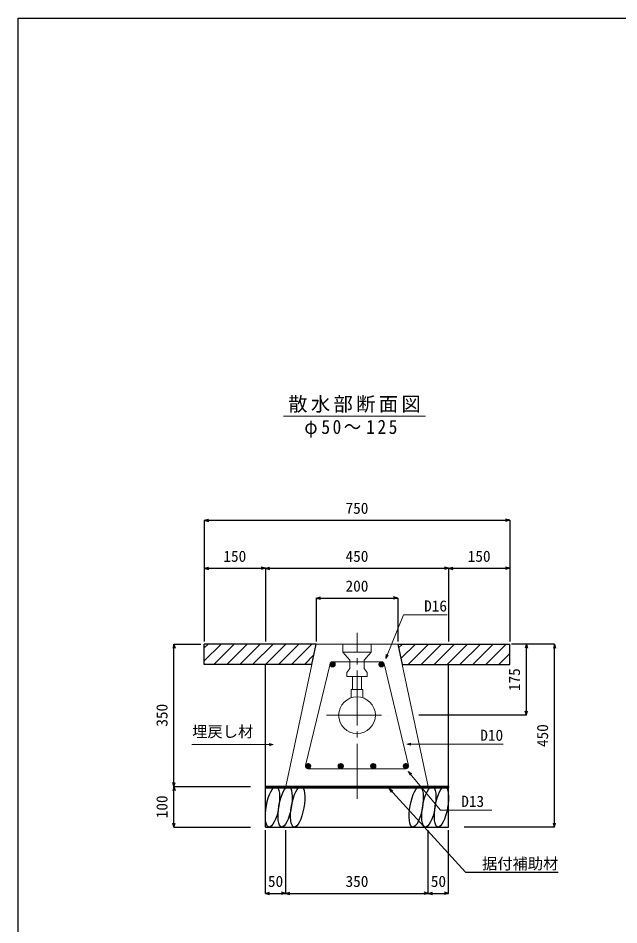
# Model space of a CAD drawing. Units: millimetres, scale not verified. Extents: x -9755 to 16726, y -7413 to 2028.
# Drawn here: x -9755 to -8280, y -200 to 2028 of the extents above; entities that cross this region are included whole.
import ezdxf
from ezdxf.enums import TextEntityAlignment as Align

# ---------------------------------------------------------------- set-up
doc = ezdxf.new("R2010")
doc.units = ezdxf.units.MM
doc.header["$LTSCALE"] = 15
doc.linetypes.add('CHAIN2', pattern=[12, 9, -1, 1, -1])
doc.layers.add('0-1_ブロック', color=2, linetype='Continuous', lineweight=18)
doc.layers.add('0-A', color=7, linetype='Continuous', lineweight=18)
for name, color, linetype in [('0-3_鉄筋', 7, 'Continuous'), ('0-5_ｼﾞｮｲﾝﾄ詳細図', 7, 'Continuous'), ('0-6_寸法', 4, 'Continuous'), ('0-B', 4, 'Continuous'), ('0-F', 5, 'Continuous')]:
    doc.layers.add(name, color=color, linetype=linetype)
doc.styles.add('ＭＳ ゴシック', font='')
doc.styles.get('ＭＳ ゴシック').set_extended_font_data('MS Gothic')

msp = doc.modelspace()

# ---------------------------------------------------------------- linework, layer by layer
at = {"layer": '0-1_ブロック', "color": 7, "linetype": 'CHAIN2'}
for p, q in [((-8923.4, 109.91), (-8923.4, 517.02)), ((-8998.5, 314.91), (-8848.3, 314.91))]:
    msp.add_line(p, q, dxfattribs=at)
at = {"layer": '0-1_ブロック', "color": 3}
for p, q in [((-9023.4, 489.91), (-9098.4, 139.91)), ((-8823.4, 489.91), (-9023.4, 489.91)), ((-8823.4, 489.91), (-8748.4, 139.91)), ((-9098.4, 139.91), (-8748.4, 139.91))]:
    msp.add_line(p, q, dxfattribs=at)
at = {"layer": '0-1_ブロック', "color": 7}
for p, q in [((-8958.4, 469.91), (-8940.9, 449.91)), ((-8905.9, 449.91), (-8888.4, 469.91)), ((-8888.4, 469.91), (-8888.4, 489.91)), ((-8986.44, 445.65), (-8977.66, 436.87)), ((-8984.9, 446.23), (-8977.08, 438.41)), ((-8982.94, 446.39), (-8976.92, 440.37)), ((-8940.9, 429.91), (-8940.9, 449.91)), ((-8905.9, 429.91), (-8905.9, 449.91)), ((-8866.44, 445.65), (-8857.66, 436.87)), ((-8864.9, 446.23), (-8857.08, 438.41)), ((-8862.94, 446.39), (-8856.92, 440.37)), ((-8989.87, 440.59), (-8982.72, 433.44)), ((-8989.7, 438.3), (-8985.01, 433.61)), ((-8989.45, 442.29), (-8981.02, 433.86)), ((-8988.7, 443.67), (-8979.64, 434.61)), ((-8987.7, 444.78), (-8978.52, 435.61)), ((-8940.9, 429.91), (-8948.4, 419.91)), ((-8905.9, 429.91), (-8898.4, 419.91)), ((-8869.87, 440.59), (-8862.72, 433.44)), ((-8869.7, 438.3), (-8865.01, 433.61)), ((-8869.45, 442.29), (-8861.02, 433.86)), ((-8868.7, 443.67), (-8859.64, 434.61)), ((-8867.7, 444.78), (-8858.52, 435.61)), ((-8934.4, 377.74), (-8934.4, 409.91)), ((-8912.4, 377.74), (-8912.4, 409.91)), ((-8898.4, 409.91), (-8898.4, 419.91)), ((-8937.4, 377.74), (-8937.4, 357.78)), ((-9049.87, 190.59), (-9042.72, 183.44)), ((-9049.7, 188.3), (-9045.01, 183.61)), ((-9049.45, 192.29), (-9041.02, 183.86)), ((-9048.7, 193.67), (-9039.64, 184.61)), ((-9047.7, 194.79), (-9038.52, 185.61)), ((-9046.44, 195.65), (-9037.66, 186.87)), ((-9044.9, 196.23), (-9037.08, 188.41)), ((-9042.94, 196.39), (-9036.92, 190.37)), ((-8969.87, 190.59), (-8962.72, 183.44)), ((-8969.7, 188.3), (-8965.01, 183.61)), ((-8969.45, 192.29), (-8961.02, 183.86)), ((-8968.7, 193.67), (-8959.64, 184.61)), ((-8967.7, 194.79), (-8958.52, 185.61)), ((-8966.44, 195.65), (-8957.66, 186.87)), ((-8964.9, 196.23), (-8957.08, 188.41)), ((-8962.94, 196.39), (-8956.92, 190.37)), ((-8883.86, 196.39), (-8889.89, 190.37)), ((-8881.9, 196.23), (-8889.73, 188.41)), ((-8880.36, 195.65), (-8889.15, 186.87)), ((-8879.11, 194.79), (-8888.28, 185.61)), ((-8878.1, 193.67), (-8887.16, 184.61)), ((-8877.36, 192.29), (-8885.79, 183.86)), ((-8876.94, 190.59), (-8884.08, 183.44)), ((-8877.1, 188.3), (-8881.8, 183.61)), ((-8803.86, 196.39), (-8809.89, 190.37)), ((-8801.9, 196.23), (-8809.73, 188.41)), ((-8800.36, 195.65), (-8809.15, 186.87)), ((-8799.11, 194.79), (-8808.28, 185.61)), ((-8798.1, 193.67), (-8807.16, 184.61)), ((-8797.36, 192.29), (-8805.79, 183.86)), ((-8796.94, 190.59), (-8804.08, 183.44)), ((-8797.1, 188.3), (-8801.8, 183.61))]:
    msp.add_line(p, q, dxfattribs=at)
at = {"layer": '0-1_ブロック'}
for p, q in [((-8983.4, 446.41), (-8862.94, 446.41)), ((-8989.72, 441.42), (-9049.72, 191.42)), ((-8857.08, 441.42), (-8797.08, 191.42)), ((-9043.4, 183.41), (-8803.4, 183.44))]:
    msp.add_line(p, q, dxfattribs=at)
at = {"layer": '0-1_ブロック', "color": 7}
for points in [[(-8888.4, 469.91), (-8958.4, 469.91), (-8958.4, 489.91)], [(-8898.4, 409.91), (-8948.4, 409.91), (-8948.4, 419.91)], [(-8937.4, 377.74), (-8909.4, 377.74), (-8909.4, 357.78)]]:
    msp.add_lwpolyline(points, dxfattribs=at)
at = {"layer": '0-1_ブロック'}
for centre in [(-8983.4, 439.91), (-8863.4, 439.91), (-9043.4, 189.91), (-8963.4, 189.91), (-8883.4, 189.91), (-8803.4, 189.91)]:
    msp.add_circle(centre, 6.5, dxfattribs=at)
at = {"layer": '0-1_ブロック', "color": 3}
msp.add_circle((-8923.4, 314.91), 45.1, dxfattribs=at)
at = {"layer": '0-3_鉄筋'}
for p, q in [((-9023.4, 489.91), (-9298.4, 489.91)), ((-9298.4, 439.91), (-9298.4, 489.91)), ((-9298.4, 448.46), (-9256.95, 489.91)), ((-9298.4, 480.28), (-9288.77, 489.91)), ((-9275.13, 439.91), (-9225.13, 489.91)), ((-9243.31, 439.91), (-9193.31, 489.91)), ((-9211.49, 439.91), (-9161.49, 489.91)), ((-9179.67, 439.91), (-9129.67, 489.91)), ((-9147.85, 439.91), (-9097.85, 489.91)), ((-9116.03, 439.91), (-9066.03, 489.91)), ((-9084.21, 439.91), (-9034.21, 489.91)), ((-9034.12, 439.91), (-9023.4, 489.91)), ((-8823.4, 489.91), (-8548.4, 489.91)), ((-8823.4, 489.91), (-8812.69, 439.91)), ((-8821.3, 480.09), (-8811.48, 489.91)), ((-8815.68, 453.88), (-8779.66, 489.91)), ((-8797.84, 439.91), (-8747.84, 489.91)), ((-8766.02, 439.91), (-8716.02, 489.91)), ((-8734.2, 439.91), (-8684.2, 489.91)), ((-8702.38, 439.91), (-8652.38, 489.91)), ((-8670.56, 439.91), (-8620.56, 489.91)), ((-8638.74, 439.91), (-8588.74, 489.91)), ((-8606.92, 439.91), (-8556.92, 489.91)), ((-8548.4, 439.91), (-8548.4, 489.91)), ((-9052.39, 439.91), (-9029.13, 463.17)), ((-8575.1, 439.91), (-8548.4, 466.6)), ((-9034.12, 439.91), (-9298.4, 439.91)), ((-9148.4, 139.91), (-9148.4, 439.91)), ((-8812.69, 439.91), (-8548.4, 439.91)), ((-8698.4, 139.91), (-8698.4, 439.91))]:
    msp.add_line(p, q, dxfattribs=at)
at = {"layer": '0-5_ｼﾞｮｲﾝﾄ詳細図'}
for p in [(-8698.4, 139.91), (-9148.4, 39.91)]:
    msp.add_line(p, (-9148.4, 139.91), dxfattribs=at)
msp.add_lwpolyline([(-9148.4, 39.91), (-8698.4, 39.91), (-8698.4, 139.91)], dxfattribs=at)
for centre in [(-9130.89, 89.92), (-9099.98, 89.92), (-9069.07, 89.92), (-8777.92, 89.92), (-8747.02, 89.92), (-8716.11, 89.92)]:
    msp.add_ellipse(centre, major_axis=(8.81, 49.96), ratio=0.3, dxfattribs=at)
at = {"layer": '0-6_寸法'}
for p, q in [((-9298.4, 793.95), (-9288.26, 796.67)), ((-9298.4, 793.95), (-8548.4, 793.95)), ((-9298.4, 793.95), (-9288.26, 791.23)), ((-9298.4, 793.95), (-9298.4, 676.01)), ((-8548.4, 793.95), (-8558.54, 796.67)), ((-8548.4, 793.95), (-8558.54, 791.23)), ((-8548.4, 793.95), (-8548.4, 676.01)), ((-9298.4, 676.01), (-9288.26, 678.72)), ((-9298.4, 676.01), (-9148.4, 676.01)), ((-9298.4, 676.01), (-9288.26, 673.29)), ((-9298.4, 676.01), (-9298.4, 495.7)), ((-9148.4, 676.01), (-9158.54, 678.72)), ((-9148.4, 676.01), (-9158.54, 673.29)), ((-9148.4, 676.01), (-9138.26, 678.72)), ((-9148.4, 676.01), (-9148.4, 495.7)), ((-9148.4, 676.01), (-8698.4, 676.01)), ((-9148.4, 676.01), (-9138.26, 673.29)), ((-8698.4, 676.01), (-8708.54, 678.72)), ((-8698.4, 676.01), (-8708.54, 673.29)), ((-8698.4, 676.01), (-8688.26, 678.72)), ((-8698.4, 676.01), (-8698.4, 495.7)), ((-8698.4, 676.01), (-8548.4, 676.01)), ((-8698.4, 676.01), (-8688.26, 673.29)), ((-8548.4, 676.01), (-8558.54, 678.72)), ((-8548.4, 676.01), (-8558.54, 673.29)), ((-8548.4, 676.01), (-8548.4, 495.7)), ((-9023.4, 602.8), (-9013.26, 605.52)), ((-9023.4, 602.8), (-8823.4, 602.8)), ((-9023.4, 602.8), (-9013.26, 600.08)), ((-9023.4, 602.8), (-9023.4, 495.7)), ((-8823.4, 602.8), (-8833.54, 605.52)), ((-8823.4, 602.8), (-8833.54, 600.08)), ((-8823.4, 602.8), (-8823.4, 495.7)), ((-9372.95, 489.91), (-9375.67, 479.76)), ((-9372.95, 139.91), (-9372.95, 489.91)), ((-9372.95, 489.91), (-9370.23, 479.76)), ((-9372.95, 489.91), (-9306.72, 489.91)), ((-8507.44, 489.91), (-8544.28, 489.91)), ((-8438.49, 489.91), (-8541.37, 489.91)), ((-8507.44, 489.91), (-8510.15, 479.76)), ((-8507.44, 314.91), (-8507.44, 489.91)), ((-8507.44, 489.91), (-8504.72, 479.76)), ((-8438.49, 489.91), (-8441.21, 479.76)), ((-8438.49, 39.91), (-8438.49, 489.91)), ((-8438.49, 489.91), (-8435.78, 479.76)), ((-8507.44, 314.91), (-8771.5, 314.91)), ((-8507.44, 314.91), (-8510.15, 325.05)), ((-8507.44, 314.91), (-8504.72, 325.05)), ((-9372.95, 139.91), (-9375.67, 150.05)), ((-9372.95, 139.91), (-9375.67, 129.76)), ((-9372.95, 139.91), (-9370.23, 150.05)), ((-9372.95, 39.91), (-9372.95, 139.91)), ((-9372.95, 139.91), (-9370.23, 129.76)), ((-9372.95, 139.91), (-9184.71, 139.91)), ((-9372.95, 39.91), (-9375.67, 50.05)), ((-9372.95, 39.91), (-9370.23, 50.05)), ((-8438.49, 39.91), (-8441.21, 50.05)), ((-8438.49, 39.91), (-8435.78, 50.05)), ((-9372.95, 39.91), (-9184.71, 39.91)), ((-9148.4, -122.64), (-9148.4, 32.51)), ((-9098.4, -122.64), (-9098.4, 32.51)), ((-8748.4, -122.64), (-8748.4, 32.51)), ((-8698.4, -122.64), (-8698.4, 32.51)), ((-8438.49, 39.91), (-8660.12, 39.91)), ((-9148.4, -122.64), (-9138.26, -119.92)), ((-9148.4, -122.64), (-9098.4, -122.64)), ((-9148.4, -122.64), (-9138.26, -125.36)), ((-9098.4, -122.64), (-9108.54, -119.92)), ((-9098.4, -122.64), (-9108.54, -125.36)), ((-9098.4, -122.64), (-9088.26, -119.92)), ((-9098.4, -122.64), (-8748.4, -122.64)), ((-9098.4, -122.64), (-9088.26, -125.36)), ((-8748.4, -122.64), (-8758.54, -119.92)), ((-8748.4, -122.64), (-8758.54, -125.36)), ((-8748.4, -122.64), (-8738.26, -119.92)), ((-8748.4, -122.64), (-8698.4, -122.64)), ((-8748.4, -122.64), (-8738.26, -125.36)), ((-8698.4, -122.64), (-8708.54, -119.92)), ((-8698.4, -122.64), (-8708.54, -125.36))]:
    msp.add_line(p, q, dxfattribs=at)
at = {"layer": '0-A'}
for p, q in [((-9103.99, 1049.78), (-8755.28, 1049.78)), ((-8853, 454.32), (-8851.7, 464.74)), ((-8853, 454.32), (-8846.66, 462.7)), ((-9129.04, 242.68), (-9139.18, 245.4)), ((-8801.47, 243.82), (-8791.33, 246.54)), ((-8801.47, 243.82), (-8564.47, 243.82)), ((-8801.47, 243.82), (-8791.33, 241.1)), ((-8797.48, 176.89), (-8793.1, 167.35)), ((-8718.31, 81.45), (-8592.19, 81.45))]:
    msp.add_line(p, q, dxfattribs=at)
for points in [[(-8853, 454.32), (-8809.47, 561.47), (-8702.32, 561.47)], [(-9328.91, 242.68), (-9129.04, 242.68), (-9139.18, 239.96)], [(-8718.31, 81.45), (-8797.48, 176.89), (-8788.92, 170.82)]]:
    msp.add_lwpolyline(points, dxfattribs=at)
at = {"layer": '0-B', "color": 134}
for p, q in [((-9148.4, 136.71), (-9148.4, 139.91)), ((-9148.4, 139.91), (-8698.4, 139.91)), ((-9148.4, 137.89), (-9146.39, 139.91)), ((-9148.4, 136.71), (-8698.4, 136.71)), ((-9147.47, 136.71), (-9144.27, 139.91)), ((-9145.34, 136.71), (-9142.14, 139.91)), ((-9143.22, 136.71), (-9140.02, 139.91)), ((-9141.1, 136.71), (-9137.9, 139.91)), ((-9138.98, 136.71), (-9135.78, 139.91)), ((-9136.86, 136.71), (-9133.66, 139.91)), ((-9134.74, 136.71), (-9131.54, 139.91)), ((-9132.62, 136.71), (-9129.42, 139.91)), ((-9130.5, 136.71), (-9127.3, 139.91)), ((-9128.37, 136.71), (-9125.17, 139.91)), ((-9126.25, 136.71), (-9123.05, 139.91)), ((-9124.13, 136.71), (-9120.93, 139.91)), ((-9122.01, 136.71), (-9118.81, 139.91)), ((-9119.89, 136.71), (-9116.69, 139.91)), ((-9117.77, 136.71), (-9114.57, 139.91)), ((-9115.65, 136.71), (-9112.45, 139.91)), ((-9113.52, 136.71), (-9110.32, 139.91)), ((-9111.4, 136.71), (-9108.2, 139.91)), ((-9109.28, 136.71), (-9106.08, 139.91)), ((-9107.16, 136.71), (-9103.96, 139.91)), ((-9105.04, 136.71), (-9101.84, 139.91)), ((-9102.92, 136.71), (-9099.72, 139.91)), ((-9100.8, 136.71), (-9097.6, 139.91)), ((-9098.68, 136.71), (-9095.48, 139.91)), ((-9096.55, 136.71), (-9093.35, 139.91)), ((-9094.43, 136.71), (-9091.23, 139.91)), ((-9092.31, 136.71), (-9089.11, 139.91)), ((-9090.19, 136.71), (-9086.99, 139.91)), ((-9088.07, 136.71), (-9084.87, 139.91)), ((-9085.95, 136.71), (-9082.75, 139.91)), ((-9083.83, 136.71), (-9080.63, 139.91)), ((-9081.7, 136.71), (-9078.5, 139.91)), ((-9079.58, 136.71), (-9076.38, 139.91)), ((-9077.46, 136.71), (-9074.26, 139.91)), ((-9075.34, 136.71), (-9072.14, 139.91)), ((-9073.22, 136.71), (-9070.02, 139.91)), ((-9071.1, 136.71), (-9067.9, 139.91)), ((-9068.98, 136.71), (-9065.78, 139.91)), ((-9066.86, 136.71), (-9063.66, 139.91)), ((-9064.73, 136.71), (-9061.53, 139.91)), ((-9062.61, 136.71), (-9059.41, 139.91)), ((-9060.49, 136.71), (-9057.29, 139.91)), ((-9058.37, 136.71), (-9055.17, 139.91)), ((-9056.25, 136.71), (-9053.05, 139.91)), ((-9054.13, 136.71), (-9050.93, 139.91)), ((-9052.01, 136.71), (-9048.81, 139.91)), ((-9049.89, 136.71), (-9046.69, 139.91)), ((-9047.76, 136.71), (-9044.56, 139.91)), ((-9045.64, 136.71), (-9042.44, 139.91)), ((-9043.52, 136.71), (-9040.32, 139.91)), ((-9041.4, 136.71), (-9038.2, 139.91)), ((-9039.28, 136.71), (-9036.08, 139.91)), ((-9037.16, 136.71), (-9033.96, 139.91)), ((-9035.04, 136.71), (-9031.84, 139.91)), ((-9032.91, 136.71), (-9029.71, 139.91)), ((-9030.79, 136.71), (-9027.59, 139.91)), ((-9028.67, 136.71), (-9025.47, 139.91)), ((-9026.55, 136.71), (-9023.35, 139.91)), ((-9024.43, 136.71), (-9021.23, 139.91)), ((-9022.31, 136.71), (-9019.11, 139.91)), ((-9020.19, 136.71), (-9016.99, 139.91)), ((-9018.07, 136.71), (-9014.87, 139.91)), ((-9015.94, 136.71), (-9012.74, 139.91)), ((-9013.82, 136.71), (-9010.62, 139.91)), ((-9011.7, 136.71), (-9008.5, 139.91)), ((-9009.58, 136.71), (-9006.38, 139.91)), ((-9007.46, 136.71), (-9004.26, 139.91)), ((-9005.34, 136.71), (-9002.14, 139.91)), ((-9003.22, 136.71), (-9000.02, 139.91)), ((-9001.09, 136.71), (-8997.89, 139.91)), ((-8998.97, 136.71), (-8995.77, 139.91)), ((-8996.85, 136.71), (-8993.65, 139.91)), ((-8994.73, 136.71), (-8991.53, 139.91)), ((-8992.61, 136.71), (-8989.41, 139.91)), ((-8990.49, 136.71), (-8987.29, 139.91)), ((-8988.37, 136.71), (-8985.17, 139.91)), ((-8986.25, 136.71), (-8983.05, 139.91)), ((-8984.12, 136.71), (-8980.92, 139.91)), ((-8982, 136.71), (-8978.8, 139.91)), ((-8979.88, 136.71), (-8976.68, 139.91)), ((-8977.76, 136.71), (-8974.56, 139.91)), ((-8975.64, 136.71), (-8972.44, 139.91)), ((-8973.52, 136.71), (-8970.32, 139.91)), ((-8971.4, 136.71), (-8968.2, 139.91)), ((-8969.27, 136.71), (-8966.07, 139.91)), ((-8967.15, 136.71), (-8963.95, 139.91)), ((-8965.03, 136.71), (-8961.83, 139.91)), ((-8962.91, 136.71), (-8959.71, 139.91)), ((-8960.79, 136.71), (-8957.59, 139.91)), ((-8958.67, 136.71), (-8955.47, 139.91)), ((-8956.55, 136.71), (-8953.35, 139.91)), ((-8954.43, 136.71), (-8951.23, 139.91)), ((-8952.3, 136.71), (-8949.1, 139.91)), ((-8950.18, 136.71), (-8946.98, 139.91)), ((-8948.06, 136.71), (-8944.86, 139.91)), ((-8945.94, 136.71), (-8942.74, 139.91)), ((-8943.82, 136.71), (-8940.62, 139.91)), ((-8941.7, 136.71), (-8938.5, 139.91)), ((-8939.58, 136.71), (-8936.38, 139.91)), ((-8937.46, 136.71), (-8934.26, 139.91)), ((-8935.33, 136.71), (-8932.13, 139.91)), ((-8933.21, 136.71), (-8930.01, 139.91)), ((-8931.09, 136.71), (-8927.89, 139.91)), ((-8928.97, 136.71), (-8925.77, 139.91)), ((-8926.85, 136.71), (-8923.65, 139.91)), ((-8924.73, 136.71), (-8921.53, 139.91)), ((-8922.61, 136.71), (-8919.41, 139.91)), ((-8920.48, 136.71), (-8917.28, 139.91)), ((-8918.36, 136.71), (-8915.16, 139.91)), ((-8916.24, 136.71), (-8913.04, 139.91)), ((-8914.12, 136.71), (-8910.92, 139.91)), ((-8912, 136.71), (-8908.8, 139.91)), ((-8909.88, 136.71), (-8906.68, 139.91)), ((-8907.76, 136.71), (-8904.56, 139.91)), ((-8905.64, 136.71), (-8902.44, 139.91)), ((-8903.51, 136.71), (-8900.31, 139.91)), ((-8901.39, 136.71), (-8898.19, 139.91)), ((-8899.27, 136.71), (-8896.07, 139.91)), ((-8897.15, 136.71), (-8893.95, 139.91)), ((-8895.03, 136.71), (-8891.83, 139.91)), ((-8892.91, 136.71), (-8889.71, 139.91)), ((-8890.79, 136.71), (-8887.59, 139.91)), ((-8888.66, 136.71), (-8885.46, 139.91)), ((-8886.54, 136.71), (-8883.34, 139.91)), ((-8884.42, 136.71), (-8881.22, 139.91)), ((-8882.3, 136.71), (-8879.1, 139.91)), ((-8880.18, 136.71), (-8876.98, 139.91)), ((-8878.06, 136.71), (-8874.86, 139.91)), ((-8875.94, 136.71), (-8872.74, 139.91)), ((-8873.82, 136.71), (-8870.62, 139.91)), ((-8871.69, 136.71), (-8868.49, 139.91)), ((-8869.57, 136.71), (-8866.37, 139.91)), ((-8867.45, 136.71), (-8864.25, 139.91)), ((-8865.33, 136.71), (-8862.13, 139.91)), ((-8863.21, 136.71), (-8860.01, 139.91)), ((-8861.09, 136.71), (-8857.89, 139.91)), ((-8858.97, 136.71), (-8855.77, 139.91)), ((-8856.84, 136.71), (-8853.64, 139.91)), ((-8854.72, 136.71), (-8851.52, 139.91)), ((-8852.6, 136.71), (-8849.4, 139.91)), ((-8850.48, 136.71), (-8847.28, 139.91)), ((-8848.36, 136.71), (-8845.16, 139.91)), ((-8846.24, 136.71), (-8843.04, 139.91)), ((-8844.12, 136.71), (-8840.92, 139.91)), ((-8842, 136.71), (-8838.8, 139.91)), ((-8839.87, 136.71), (-8836.67, 139.91)), ((-8837.75, 136.71), (-8834.55, 139.91)), ((-8835.63, 136.71), (-8832.43, 139.91)), ((-8833.51, 136.71), (-8830.31, 139.91)), ((-8831.39, 136.71), (-8828.19, 139.91)), ((-8829.27, 136.71), (-8826.07, 139.91)), ((-8827.15, 136.71), (-8823.95, 139.91)), ((-8825.03, 136.71), (-8821.83, 139.91)), ((-8822.9, 136.71), (-8819.7, 139.91)), ((-8820.78, 136.71), (-8817.58, 139.91)), ((-8818.66, 136.71), (-8815.46, 139.91)), ((-8816.54, 136.71), (-8813.34, 139.91)), ((-8814.42, 136.71), (-8811.22, 139.91)), ((-8812.3, 136.71), (-8809.1, 139.91)), ((-8810.18, 136.71), (-8806.98, 139.91)), ((-8808.05, 136.71), (-8804.85, 139.91)), ((-8805.93, 136.71), (-8802.73, 139.91)), ((-8803.81, 136.71), (-8800.61, 139.91)), ((-8801.69, 136.71), (-8798.49, 139.91)), ((-8799.57, 136.71), (-8796.37, 139.91)), ((-8797.45, 136.71), (-8794.25, 139.91)), ((-8795.33, 136.71), (-8792.13, 139.91)), ((-8793.21, 136.71), (-8790.01, 139.91)), ((-8791.08, 136.71), (-8787.88, 139.91)), ((-8788.96, 136.71), (-8785.76, 139.91)), ((-8786.84, 136.71), (-8783.64, 139.91)), ((-8784.72, 136.71), (-8781.52, 139.91)), ((-8782.6, 136.71), (-8779.4, 139.91)), ((-8780.48, 136.71), (-8777.28, 139.91)), ((-8778.36, 136.71), (-8775.16, 139.91)), ((-8776.23, 136.71), (-8773.03, 139.91)), ((-8774.11, 136.71), (-8770.91, 139.91)), ((-8771.99, 136.71), (-8768.79, 139.91)), ((-8769.87, 136.71), (-8766.67, 139.91)), ((-8767.75, 136.71), (-8764.55, 139.91)), ((-8765.63, 136.71), (-8762.43, 139.91)), ((-8763.51, 136.71), (-8760.31, 139.91)), ((-8761.39, 136.71), (-8758.19, 139.91)), ((-8759.26, 136.71), (-8756.06, 139.91)), ((-8757.14, 136.71), (-8753.94, 139.91)), ((-8755.02, 136.71), (-8751.82, 139.91)), ((-8752.9, 136.71), (-8749.7, 139.91)), ((-8750.78, 136.71), (-8747.58, 139.91)), ((-8748.66, 136.71), (-8745.46, 139.91)), ((-8746.54, 136.71), (-8743.34, 139.91)), ((-8744.41, 136.71), (-8741.21, 139.91)), ((-8742.29, 136.71), (-8739.09, 139.91)), ((-8740.17, 136.71), (-8736.97, 139.91)), ((-8738.05, 136.71), (-8734.85, 139.91)), ((-8735.93, 136.71), (-8732.73, 139.91)), ((-8733.81, 136.71), (-8730.61, 139.91)), ((-8731.69, 136.71), (-8728.49, 139.91)), ((-8729.57, 136.71), (-8726.37, 139.91)), ((-8727.44, 136.71), (-8724.24, 139.91)), ((-8725.32, 136.71), (-8722.12, 139.91)), ((-8723.2, 136.71), (-8720, 139.91)), ((-8721.08, 136.71), (-8717.88, 139.91)), ((-8718.96, 136.71), (-8715.76, 139.91)), ((-8716.84, 136.71), (-8713.64, 139.91)), ((-8714.72, 136.71), (-8711.52, 139.91)), ((-8712.6, 136.71), (-8709.4, 139.91)), ((-8710.47, 136.71), (-8707.27, 139.91)), ((-8708.35, 136.71), (-8705.15, 139.91)), ((-8706.23, 136.71), (-8703.03, 139.91)), ((-8704.11, 136.71), (-8700.91, 139.91)), ((-8701.99, 136.71), (-8698.79, 139.91)), ((-8699.87, 136.71), (-8698.4, 138.17)), ((-8698.4, 139.91), (-8698.4, 136.71))]:
    msp.add_line(p, q, dxfattribs=at)
at = {"layer": '0-B'}
for p, q in [((-8844.61, 135.09), (-8656.92, -70.54)), ((-8844.61, 135.09), (-8835.76, 129.43)), ((-8844.61, 135.09), (-8839.78, 125.77)), ((-8656.92, -70.54), (-8429.39, -70.54))]:
    msp.add_line(p, q, dxfattribs=at)
at = {"layer": '0-F'}
msp.add_lwpolyline([(-9755.46, -2027.5), (-9755.46, 2027.5), (-3855.46, 2027.5), (-3855.46, -2027.5)], close=True, dxfattribs=at)

# ---------------------------------------------------------------- texts
at = {"layer": '0-6_寸法', "style": 'ＭＳ ゴシック'}
for s, p in [('750', (-8951.53, 801.45)), ('150', (-9251.53, 683.51)), ('450', (-8951.53, 683.51)), ('150', (-8651.53, 683.51)), ('200', (-8951.53, 610.3)), ('50', (-9142.15, -115.14)), ('350', (-8951.53, -115.14)), ('50', (-8742.15, -115.14))]:
    msp.add_text(s, height=27.49, dxfattribs=at).set_placement(p, align=Align.BOTTOM_LEFT)
for s, p in [('175', (-8514.94, 374.28)), ('350', (-9380.45, 286.78)), ('450', (-8445.99, 236.78)), ('100', (-9380.45, 61.78))]:
    msp.add_text(s, height=27.49, rotation=90, dxfattribs=at).set_placement(p, align=Align.BOTTOM_LEFT)
at = {"layer": '0-A', "color": 4, "style": 'ＭＳ ゴシック'}
for s, p in [('D16', (-8758.57, 561.47)), ('埋戻し材', (-9328.14, 252.67)), ('D10', (-8620.72, 243.82)), ('D13', (-8667.42, 81.48))]:
    msp.add_text(s, height=27.49, dxfattribs=at).set_placement(p, align=Align.BOTTOM_LEFT)
at = {"layer": '0-A', "char_height": 34.84, "attachment_point": 7, "style": 'ＭＳ ゴシック'}
for s, insert in [('\\T1.17;散水部断面図', (-9092.39, 1057.83)), ('\\T1.29;\\W0.9;φ50～125', (-9052.71, 996.48))]:
    msp.add_mtext(s, dxfattribs=dict(at, insert=insert))
at = {"layer": '0-B', "style": 'ＭＳ ゴシック'}
msp.add_text('据付補助材', height=27.49, dxfattribs=at).set_placement((-8616.47, -71.8), align=Align.BOTTOM_LEFT)

doc.saveas('drawing.dxf')
